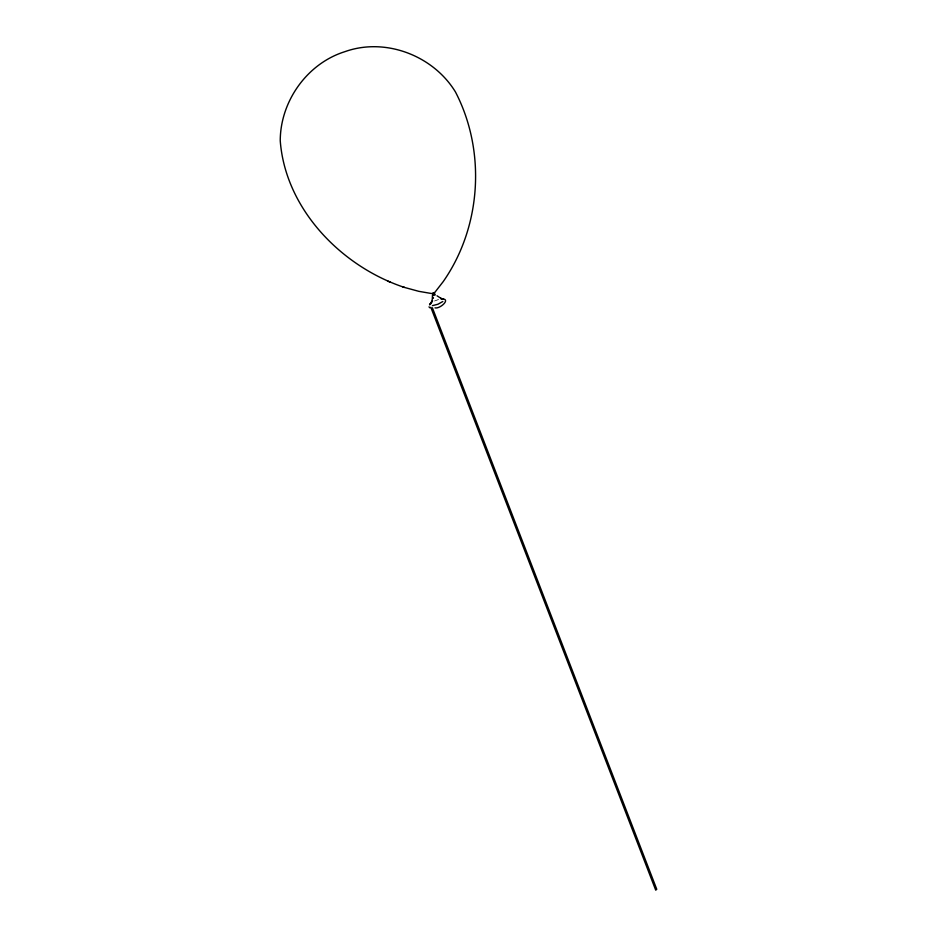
<?xml version="1.0" encoding="UTF-8"?>
<svg xmlns="http://www.w3.org/2000/svg" width="937" height="937" viewBox="0 0 937 937"><rect width="100%" height="100%" fill="white"/><g stroke="black" fill="none" stroke-linecap="round" stroke-linejoin="round"><path stroke-width="0.7" stroke-dasharray="4.68 3.51" d="M434.545 301L438.528 299.524"/><path stroke-width="1.41" d="M433.316 298.317L433.398 297.708M432.578 300.777L431.805 302.241M430.177 303.916L431.5 302.768M432.461 293.164L434.44 292.543M442.826 301.515L437.977 304.232L432.414 305.661M433.304 294.757L432.484 295.389L432.285 299.208A15.109 11.49 49.2 0 1 431.547 301.679L430.306 303.787A1.288 0.984 49.2 0 0 429.661 304.912M434.991 307.875C440.39 309.105 451.985 298.095 441.011 298.962M435.155 294.171L435.084 294.979L432.543 295.635M443.353 299.02L441.55 298.575M404.292 287.378L418.827 291.337L433.679 293.89L443.213 281.604C481.431 226.93 486.186 151.08 455.464 91.978C433.257 55.529 385.33 37.175 344.863 51.676C307.09 63.505 280.292 101.383 280.245 140.773C285.363 208.963 341.244 266.413 404.292 287.378L402.523 286.722M440.671 298.247L441.948 298.727M387.613 281.1L390.167 282.06M441.022 298.388L437.029 295.787M429.896 307.84L428.994 306.879M432.367 307.734L656.755 889.26L655.724 890.15L430.809 307.266M430.692 304.021A1.288 0.984 49.2 0 1 431.336 302.897"/></g></svg>
